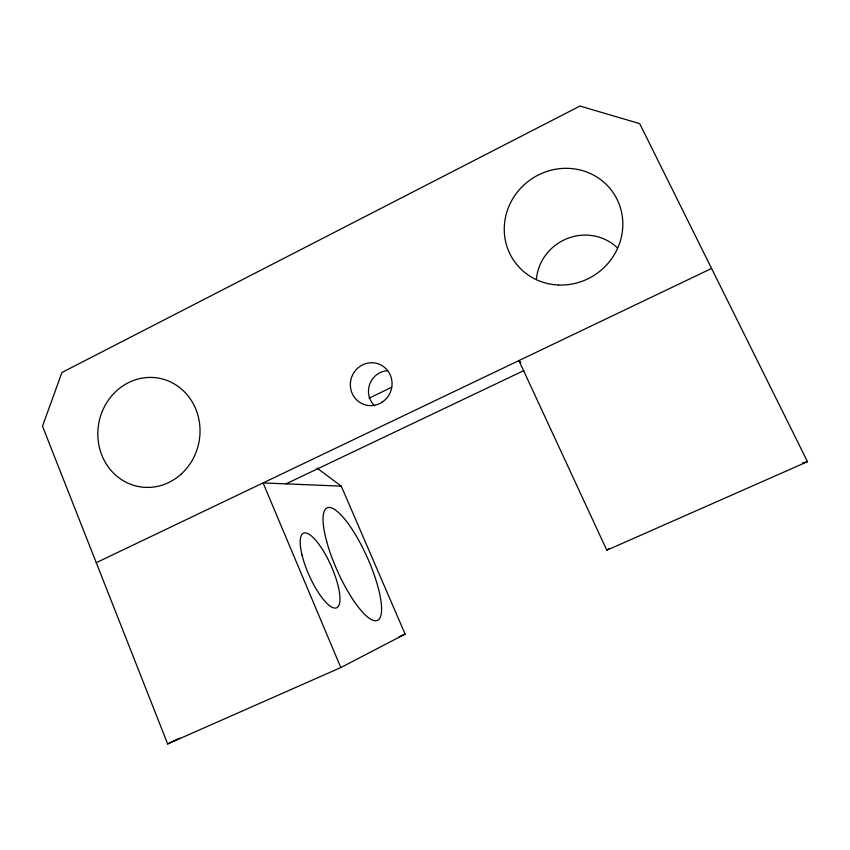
<?xml version="1.0" encoding="UTF-8"?>
<svg xmlns="http://www.w3.org/2000/svg" width="850" height="850" viewBox="0 0 850 850"><rect width="100%" height="100%" fill="white"/><g stroke="black" fill="none" stroke-linecap="round" stroke-linejoin="round"><path stroke-width="1.27" d="M520.827 362.419L518.914 360.581L606.804 550.216L608.759 548.473M606.804 550.216L807.5 461.678L639.689 123.643L579.976 106.048L61.933 372.491L42.5 426.201L167.663 743.952L340.808 667.569L405.11 634.1L341.275 486.147L317.082 468.095M167.663 743.952L179.573 738.087M369.07 398.193L391.723 387.228M96.262 562.689L711.577 268.451M285.983 483.862L523.951 370.547M399.086 636.767L405.11 634.1M802.442 463.006L807.5 461.678M341.275 486.147L263.075 482.917L340.808 667.569M374.616 405.822A20.283 19.624 -69.3 0 1 369.739 384.115A20.283 19.624 -69.3 0 1 387.504 370.696M536.424 278.981A47.929 46.219 -31.1 0 1 567.673 238.372A47.929 46.219 -31.1 0 1 617.429 247.881M382.224 402.103A21.526 20.751 -69.5 0 0 381.023 365.033A21.526 20.751 -69.5 0 0 350.359 385.411A21.526 20.751 -69.5 0 0 382.224 402.103M181.135 474.151A55.133 50.979 -79.7 0 0 167.206 380.534A55.133 50.979 -79.7 0 0 98.451 442.574A55.133 50.979 -79.7 0 0 181.135 474.151M558.556 285.005A60.169 57.449 -35.1 0 0 617.196 199.591A60.169 57.449 -35.1 0 0 514.877 195.468A60.169 57.449 -35.1 0 0 558.556 285.005M302.047 555.071A40.8 11.985 66 0 0 336.398 607.878A40.8 11.985 66 0 0 321.853 548.516A40.8 11.985 66 0 0 302.047 555.071M326.687 541.482A61.636 16.394 65.9 0 0 377.368 620.426A61.636 16.394 65.9 0 0 352.846 530.442A61.636 16.394 65.9 0 0 326.687 541.482"/></g></svg>
